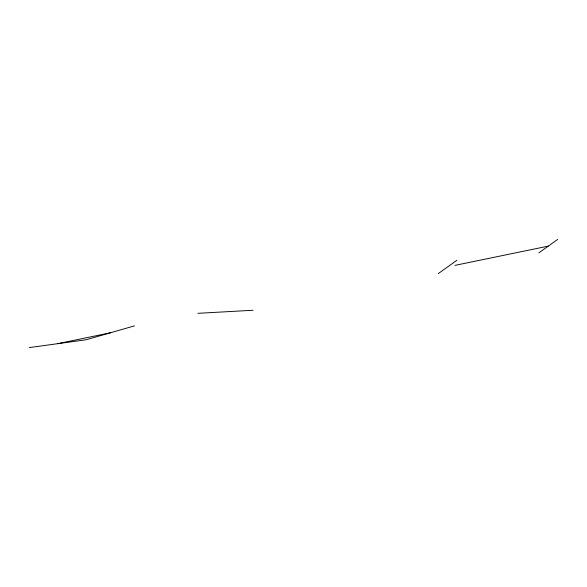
<?xml version="1.0" encoding="UTF-8"?>
<svg xmlns="http://www.w3.org/2000/svg" width="587" height="587" viewBox="0 0 587 587"><rect width="100%" height="100%" fill="white"/><g stroke="black" fill="none" stroke-linecap="round" stroke-linejoin="round"><path stroke-width="0.88" d="M438.298 273.579L456.899 260.268M538.925 252.821L557.65 239.415M134.548 325.844L86.172 339.756L29.35 347.585M57.761 343.674L110.356 332.8M454.976 265.368L548.287 246.114M197.929 313.319L253.034 310.259"/></g></svg>
